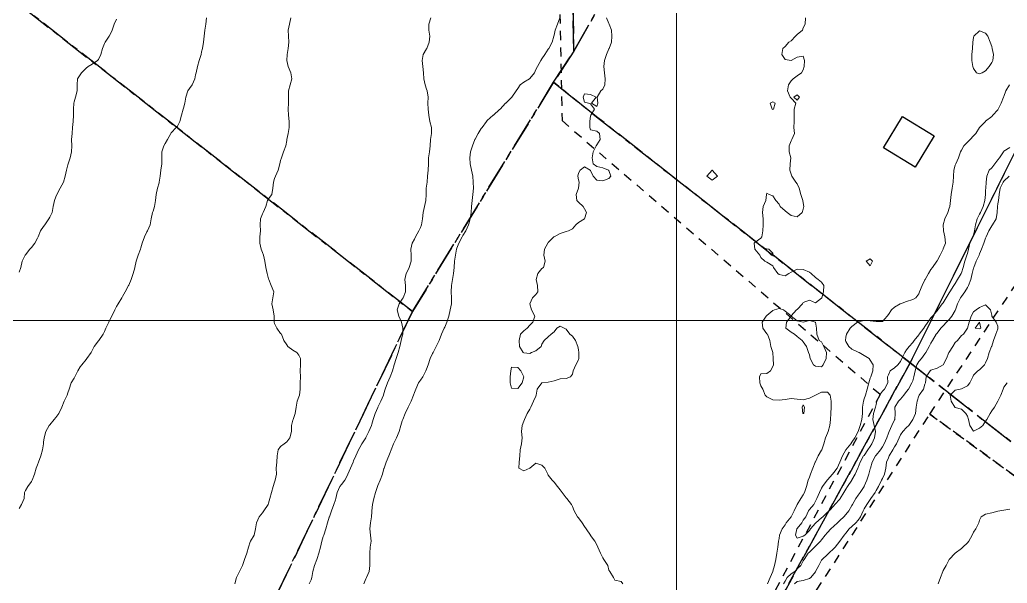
# Model space of a CAD drawing. Header units: centimetres. Extents: x 0 to 642158, y -847 to 649707.
# Drawn here: x 616212.8 to 616294, y 620665.8 to 620712.1 of the extents above; entities that cross this region are included whole.
import ezdxf

# ---------------------------------------------------------------- set-up
doc = ezdxf.new("R2010")
doc.units = ezdxf.units.CM
doc.header["$MEASUREMENT"] = 0
doc.linetypes.add('CENTERX2', pattern=[4, 2.5, -0.5, 0.5, -0.5])
doc.linetypes.add('JIS_02_0.7', pattern=[1.35, 0.75, -0.6])
for name, color, linetype, lineweight in [('MEV_grille', 254, 'Continuous', 9), ('WAL_parcellaire agricole', 7, 'JIS_02_0.7', 25), ('WAL_topographie 0.5', 253, 'Continuous', 20)]:
    doc.layers.add(name, color=color, linetype=linetype, lineweight=lineweight)
doc.layers.add('SPW_batiments', color=7, linetype='Continuous')
doc.layers.add('SPW_parcellaire cadastral', color=7, linetype='CENTERX2', lineweight=25, true_color=0xff0542)

# ---------------------------------------------------------------- blocks, each defined once
blk = doc.blocks.new('*U114')
at = {"layer": 'MEV_grille', "transparency": 33554687}
blk.add_lwpolyline([(-1338.461, 0), (1338.461, 0)], dxfattribs=at)
blk = doc.blocks.new('*U115')
at = {"layer": 'MEV_grille', "color": 0, "linetype": 'ByBlock', "lineweight": -2, "transparency": 16777216}
blk.add_blockref('*U114', (0, -1700), dxfattribs=at)
blk = doc.blocks.new('*U112')
at = {"layer": 'MEV_grille', "transparency": 33554687}
blk.add_lwpolyline([(0, 1825.476), (0, -1825.476)], dxfattribs=at)
blk = doc.blocks.new('*U113')
at = {"layer": 'MEV_grille', "color": 0, "linetype": 'ByBlock', "lineweight": -2, "transparency": 16777216}
blk.add_blockref('*U112', (900, 0), dxfattribs=at)

msp = doc.modelspace()

# ---------------------------------------------------------------- linework, layer by layer
at = {"layer": 'SPW_batiments'}
msp.add_lwpolyline([(616288.017, 620702.562), (616286.45, 620699.979), (616283.85, 620701.578), (616285.417, 620704.161), (616288.017, 620702.562)], dxfattribs=at)
at = {"layer": 'SPW_parcellaire cadastral'}
for points in [[(616256.709, 620706.96), (616245.087, 620688.12), (616165.865, 620749.948), (616137.678, 620793.39), (616180.117, 620849.425), (616254.945, 620806.243), (616258.195, 620804.368), (616257.086, 620777.464), (616258.363, 620709.515), (616256.709, 620706.96)], [(616233.938, 620664.885), (616202.718, 620594.404), (616193.653, 620578.812), (616059.536, 620788.639), (616090.293, 620793.326), (616104.658, 620794.238), (616137.678, 620793.39), (616165.865, 620749.948), (616245.087, 620688.12), (616233.938, 620664.885)], [(616286.178, 620751.628), (616275.501, 620739.259), (616258.363, 620709.515), (616257.086, 620777.464), (616286.178, 620751.628)], [(616286.178, 620751.628), (616309.37, 620730.794), (616286.04, 620683.905), (616260.247, 620704.119), (616256.709, 620706.96), (616258.363, 620709.515), (616275.501, 620739.259), (616286.178, 620751.628)], [(616365.994, 620621.357), (616286.04, 620683.905), (616309.37, 620730.794), (616392.399, 620656.158), (616365.994, 620621.357)], [(616233.938, 620664.885), (616245.087, 620688.12), (616256.709, 620706.96), (616260.247, 620704.119), (616286.04, 620683.905), (616266.431, 620648.245), (616264.497, 620644.728), (616233.938, 620664.885)], [(616341.973, 620593.577), (616267.003, 620643.075), (616264.497, 620644.728), (616266.431, 620648.245), (616286.04, 620683.905), (616365.994, 620621.357), (616353.954, 620608.374), (616341.973, 620593.577)]]:
    msp.add_lwpolyline(points, dxfattribs=at)
at = {"layer": 'WAL_parcellaire agricole'}
for points in [[(616052.891, 620793.615), (616133.223, 620798.458), (616172.383, 620852.629), (616251.222, 620803.638), (616254.888, 620802.306), (616255.997, 620774.617), (616257.4, 620703.807), (616283.569, 620681.31), (616274.904, 620665.143), (616272.238, 620660.142), (616266.073, 620651.975), (616263.907, 620646.975), (616262.074, 620639.475), (616257.786, 620631.565), (616227.415, 620576.971), (616199.663, 620598.301), (616185.082, 620583.966), (616052.891, 620793.615)], [(616451.671, 620512.331), (616410.666, 620553.326), (616356.911, 620606.444), (616366.784, 620618.445), (616303.279, 620668.313), (616287.653, 620679.686), (616304.399, 620704.937), (616307.566, 620708.646), (616329.234, 620692.649), (616356.903, 620671.152), (616395.907, 620637.657), (616492.249, 620549.169)], [(616287.653, 620679.686), (616303.279, 620668.313), (616259.287, 620600.933), (616248.664, 620583.807), (616242.083, 620565.973), (616233.291, 620571.43), (616233.79, 620575.055), (616243.788, 620593.931), (616244.663, 620598.806), (616247.662, 620601.682), (616249.537, 620607.057), (616252.411, 620609.932), (616262.533, 620631.933), (616266.359, 620643.961), (616266.906, 620651.309), (616274.155, 620656.559), (616276.883, 620662.936), (616287.653, 620679.686)]]:
    msp.add_lwpolyline(points, dxfattribs=at)
at = {"layer": 'WAL_topographie 0.5'}
for points in [[(616228.15, 620712.25), (616228.081, 620711.75), (616228.017, 620711.25), (616227.96, 620710.75), (616227.897, 620710.25), (616227.815, 620709.75), (616227.75, 620709.458), (616227.703, 620709.25), (616227.541, 620708.75), (616227.406, 620708.25), (616227.296, 620707.75), (616227.25, 620707.571), (616227.175, 620707.25), (616226.958, 620706.75), (616226.75, 620706.447), (616226.62, 620706.25), (616226.436, 620705.75), (616226.365, 620705.25), (616226.25, 620704.827), (616226.232, 620704.75), (616226.089, 620704.25), (616225.956, 620703.75), (616225.75, 620703.361), (616225.653, 620703.25), (616225.25, 620702.804), (616225.208, 620702.75), (616224.953, 620702.25), (616224.75, 620701.941), (616224.636, 620701.75), (616224.478, 620701.25), (616224.481, 620700.75), (616224.47, 620700.25), (616224.405, 620699.75), (616224.338, 620699.25), (616224.259, 620698.75), (616224.25, 620698.708), (616224.13, 620698.25), (616224.005, 620697.75), (616223.954, 620697.25), (616223.87, 620696.75), (616223.75, 620696.357), (616223.714, 620696.25), (616223.597, 620695.75), (616223.507, 620695.25), (616223.291, 620694.75), (616223.25, 620694.667), (616223.036, 620694.25), (616222.868, 620693.75), (616222.75, 620693.341), (616222.729, 620693.25), (616222.528, 620692.75), (616222.353, 620692.25), (616222.259, 620691.75), (616222.25, 620691.714), (616222.115, 620691.25), (616221.954, 620690.75), (616221.75, 620690.296), (616221.726, 620690.25), (616221.448, 620689.75), (616221.25, 620689.364), (616221.179, 620689.25), (616220.872, 620688.75), (616220.75, 620688.525), (616220.605, 620688.25), (616220.353, 620687.75), (616220.25, 620687.556), (616220.116, 620687.25), (616219.865, 620686.75), (616219.75, 620686.469), (616219.647, 620686.25), (616219.287, 620685.75), (616219.25, 620685.708), (616218.917, 620685.25), (616218.75, 620684.926), (616218.656, 620684.75), (616218.313, 620684.25), (616218.25, 620684.181), (616217.882, 620683.75), (616217.75, 620683.57), (616217.564, 620683.25), (616217.316, 620682.75), (616217.25, 620682.641), (616217.025, 620682.25), (616216.861, 620681.75), (616216.75, 620681.437), (616216.675, 620681.25), (616216.436, 620680.75), (616216.25, 620680.25), (616216.25, 620680.25), (616216, 620679.75), (616215.75, 620679.417), (616215.629, 620679.25), (616215.25, 620678.81), (616215.212, 620678.75), (616214.938, 620678.25), (616214.782, 620677.75), (616214.75, 620677.375), (616214.738, 620677.25), (616214.669, 620676.75), (616214.51, 620676.25), (616214.337, 620675.75), (616214.25, 620675.515), (616214.128, 620675.25), (616213.985, 620674.75), (616213.804, 620674.25), (616213.75, 620674.156), (616213.454, 620673.75), (616213.25, 620673.404), (616213.179, 620673.25), (616213.136, 620672.75), (616212.925, 620672.25), (616212.75, 620671.932)], [(616220.75, 620712.159), (616220.563, 620711.75), (616220.391, 620711.25), (616220.25, 620710.941), (616220.129, 620710.75), (616219.807, 620710.25), (616219.75, 620710.139), (616219.598, 620709.75), (616219.456, 620709.25), (616219.25, 620708.83), (616219.185, 620708.75), (616218.75, 620708.45), (616218.417, 620708.25), (616218.25, 620708.132), (616217.878, 620707.75), (616217.75, 620707.583), (616217.542, 620707.25), (616217.509, 620706.75), (616217.515, 620706.25), (616217.38, 620705.75), (616217.25, 620705.35), (616217.222, 620705.25), (616217.203, 620704.75), (616217.219, 620704.25), (616217.175, 620703.75), (616217.127, 620703.25), (616217.096, 620702.75), (616217.052, 620702.25), (616217.061, 620701.75), (616217.043, 620701.25), (616216.922, 620700.75), (616216.768, 620700.25), (616216.75, 620700.167), (616216.641, 620699.75), (616216.534, 620699.25), (616216.372, 620698.75), (616216.25, 620698.512), (616216.113, 620698.25), (616215.838, 620697.75), (616215.75, 620697.55), (616215.648, 620697.25), (616215.542, 620696.75), (616215.441, 620696.25), (616215.25, 620695.875), (616215.186, 620695.75), (616214.843, 620695.25), (616214.75, 620695.102), (616214.5, 620694.75), (616214.304, 620694.25), (616214.25, 620694.146), (616214.024, 620693.75), (616213.75, 620693.391), (616213.609, 620693.25), (616213.25, 620692.79), (616213.222, 620692.75), (616212.976, 620692.25), (616212.861, 620691.75), (616212.75, 620691.365)], [(616235.083, 620712.25), (616234.972, 620711.75), (616234.88, 620711.25), (616234.903, 620710.75), (616234.929, 620710.25), (616234.859, 620709.75), (616234.778, 620709.25), (616234.764, 620708.75), (616234.875, 620708.25), (616235.088, 620707.75), (616235.165, 620707.25), (616235.036, 620706.75), (616234.904, 620706.25), (616234.886, 620705.75), (616234.888, 620705.25), (616234.872, 620704.75), (616234.9, 620704.25), (616234.952, 620703.75), (616234.959, 620703.25), (616234.862, 620702.75), (616234.763, 620702.25), (616234.75, 620702.179), (616234.669, 620701.75), (616234.494, 620701.25), (616234.314, 620700.75), (616234.25, 620700.523), (616234.175, 620700.25), (616234.033, 620699.75), (616233.82, 620699.25), (616233.75, 620699.05), (616233.65, 620698.75), (616233.614, 620698.25), (616233.512, 620697.75), (616233.25, 620697.383), (616233.176, 620697.25), (616233.032, 620696.75), (616232.81, 620696.25), (616232.75, 620696.156), (616232.591, 620695.75), (616232.571, 620695.25), (616232.583, 620694.75), (616232.528, 620694.25), (616232.536, 620693.75), (616232.637, 620693.25), (616232.75, 620692.981), (616232.841, 620692.75), (616232.95, 620692.25), (616233.017, 620691.75), (616233.144, 620691.25), (616233.25, 620690.813), (616233.265, 620690.75), (616233.46, 620690.25), (616233.687, 620689.75), (616233.615, 620689.25), (616233.519, 620688.75), (616233.631, 620688.25), (616233.71, 620687.75), (616233.715, 620687.25), (616233.75, 620687.139), (616233.934, 620686.75), (616234.25, 620686.321), (616234.313, 620686.25), (616234.5, 620685.75), (616234.75, 620685.375), (616234.833, 620685.25), (616235.25, 620684.938), (616235.583, 620684.75), (616235.75, 620684.536), (616235.875, 620684.25), (616235.875, 620683.75), (616235.855, 620683.25), (616235.875, 620682.75), (616235.857, 620682.25), (616235.854, 620681.75), (616235.808, 620681.25), (616235.75, 620681.114), (616235.607, 620680.75), (616235.525, 620680.25), (616235.447, 620679.75), (616235.268, 620679.25), (616235.25, 620679.179), (616235.143, 620678.75), (616235.141, 620678.25), (616235, 620677.75), (616234.75, 620677.417), (616234.55, 620677.25), (616234.25, 620677.013), (616234.033, 620676.75), (616233.972, 620676.25), (616233.94, 620675.75), (616233.875, 620675.25), (616233.897, 620674.75), (616233.809, 620674.25), (616233.75, 620674.083), (616233.642, 620673.75), (616233.491, 620673.25), (616233.347, 620672.75), (616233.25, 620672.375), (616233.208, 620672.25), (616232.875, 620671.75), (616232.75, 620671.563), (616232.472, 620671.25), (616232.25, 620670.75), (616232.25, 620670.75), (616232.186, 620670.25), (616232.058, 620669.75), (616231.78, 620669.25), (616231.75, 620669.183), (616231.609, 620668.75), (616231.459, 620668.25), (616231.276, 620667.75), (616231.25, 620667.667), (616231.115, 620667.25), (616230.864, 620666.75), (616230.75, 620666.528), (616230.618, 620666.25), (616230.471, 620665.75)], [(616246.6, 620712.25), (616246.45, 620711.75), (616246.442, 620711.25), (616246.53, 620710.75), (616246.467, 620710.25), (616246.272, 620709.75), (616246.25, 620709.7), (616245.985, 620709.25), (616245.9, 620708.75), (616245.937, 620708.25), (616246, 620707.75), (616246.038, 620707.25), (616246.129, 620706.75), (616246.25, 620706.4), (616246.31, 620706.25), (616246.375, 620705.75), (616246.371, 620705.25), (616246.395, 620704.75), (616246.429, 620704.25), (616246.533, 620703.75), (616246.655, 620703.25), (616246.671, 620702.75), (616246.583, 620702.25), (616246.541, 620701.75), (616246.494, 620701.25), (616246.417, 620700.75), (616246.417, 620700.25), (616246.375, 620699.75), (616246.32, 620699.25), (616246.293, 620698.75), (616246.25, 620698.417), (616246.234, 620698.25), (616246.209, 620697.75), (616246.184, 620697.25), (616246.079, 620696.75), (616245.977, 620696.25), (616245.932, 620695.75), (616245.838, 620695.25), (616245.75, 620695.024), (616245.621, 620694.75), (616245.351, 620694.25), (616245.25, 620694.066), (616245.076, 620693.75), (616244.965, 620693.25), (616244.997, 620692.75), (616244.979, 620692.25), (616244.828, 620691.75), (616244.75, 620691.553), (616244.586, 620691.25), (616244.463, 620690.75), (616244.507, 620690.25), (616244.521, 620689.75), (616244.335, 620689.25), (616244.25, 620689.146), (616243.986, 620688.75), (616243.839, 620688.25), (616243.985, 620687.75), (616244.192, 620687.25), (616244.25, 620687), (616244.31, 620686.75), (616244.288, 620686.25), (616244.25, 620686.083), (616244.177, 620685.75), (616244.049, 620685.25), (616243.908, 620684.75), (616243.75, 620684.25), (616243.75, 620684.25), (616243.587, 620683.75), (616243.445, 620683.25), (616243.25, 620682.75), (616243.25, 620682.75), (616243.026, 620682.25), (616242.858, 620681.75), (616242.75, 620681.395), (616242.711, 620681.25), (616242.492, 620680.75), (616242.254, 620680.25), (616242.25, 620680.24), (616242.033, 620679.75), (616241.873, 620679.25), (616241.75, 620678.872), (616241.713, 620678.75), (616241.509, 620678.25), (616241.25, 620677.758), (616241.245, 620677.75), (616240.939, 620677.25), (616240.75, 620676.94), (616240.645, 620676.75), (616240.431, 620676.25), (616240.25, 620675.856), (616240.205, 620675.75), (616239.998, 620675.25), (616239.789, 620674.75), (616239.75, 620674.665), (616239.523, 620674.25), (616239.25, 620673.907), (616239.125, 620673.75), (616238.892, 620673.25), (616238.784, 620672.75), (616238.75, 620672.654), (616238.623, 620672.25), (616238.436, 620671.75), (616238.262, 620671.25), (616238.25, 620671.213), (616238.107, 620670.75), (616237.964, 620670.25), (616237.79, 620669.75), (616237.75, 620669.632), (616237.634, 620669.25), (616237.515, 620668.75), (616237.393, 620668.25), (616237.25, 620667.823), (616237.223, 620667.75), (616237.037, 620667.25), (616236.905, 620666.75), (616236.804, 620666.25), (616236.75, 620666.069), (616236.604, 620665.75)], [(616257.216, 620712.25), (616257.031, 620711.75), (616256.822, 620711.25), (616256.75, 620710.821), (616256.736, 620710.75), (616256.6, 620710.25), (616256.302, 620709.75), (616256.25, 620709.677), (616255.989, 620709.25), (616255.75, 620708.894), (616255.666, 620708.75), (616255.376, 620708.25), (616255.25, 620708.01), (616255.13, 620707.75), (616254.75, 620707.273), (616254.715, 620707.25), (616254.25, 620706.972), (616253.947, 620706.75), (616253.75, 620706.452), (616253.612, 620706.25), (616253.277, 620705.75), (616253.25, 620705.718), (616252.772, 620705.25), (616252.75, 620705.232), (616252.299, 620704.75), (616252.25, 620704.71), (616251.75, 620704.266), (616251.731, 620704.25), (616251.25, 620703.813), (616251.187, 620703.75), (616250.82, 620703.25), (616250.75, 620703.153), (616250.505, 620702.75), (616250.25, 620702.294), (616250.229, 620702.25), (616250.035, 620701.75), (616249.875, 620701.25), (616249.812, 620700.75), (616249.841, 620700.25), (616249.947, 620699.75), (616250.05, 620699.25), (616250.091, 620698.75), (616250.102, 620698.25), (616250.071, 620697.75), (616250.005, 620697.25), (616249.956, 620696.75), (616249.915, 620696.25), (616249.841, 620695.75), (616249.75, 620695.4), (616249.705, 620695.25), (616249.478, 620694.75), (616249.25, 620694.36), (616249.192, 620694.25), (616248.92, 620693.75), (616248.75, 620693.321), (616248.726, 620693.25), (616248.634, 620692.75), (616248.563, 620692.25), (616248.526, 620691.75), (616248.475, 620691.25), (616248.389, 620690.75), (616248.309, 620690.25), (616248.285, 620689.75), (616248.312, 620689.25), (616248.294, 620688.75), (616248.25, 620688.5), (616248.203, 620688.25), (616248.077, 620687.75), (616247.925, 620687.25), (616247.75, 620686.825), (616247.712, 620686.75), (616247.475, 620686.25), (616247.278, 620685.75), (616247.25, 620685.693), (616247.037, 620685.25), (616246.783, 620684.75), (616246.75, 620684.681), (616246.553, 620684.25), (616246.378, 620683.75), (616246.25, 620683.394), (616246.199, 620683.25), (616245.945, 620682.75), (616245.75, 620682.475), (616245.589, 620682.25), (616245.36, 620681.75), (616245.25, 620681.461), (616245.18, 620681.25), (616244.974, 620680.75), (616244.75, 620680.269), (616244.741, 620680.25), (616244.501, 620679.75), (616244.289, 620679.25), (616244.25, 620679.146), (616244.138, 620678.75), (616243.999, 620678.25), (616243.786, 620677.75), (616243.75, 620677.682), (616243.537, 620677.25), (616243.339, 620676.75), (616243.25, 620676.541), (616243.136, 620676.25), (616242.932, 620675.75), (616242.757, 620675.25), (616242.75, 620675.231), (616242.621, 620674.75), (616242.444, 620674.25), (616242.25, 620673.809), (616242.224, 620673.75), (616242.054, 620673.25), (616241.906, 620672.75), (616241.798, 620672.25), (616241.756, 620671.75), (616241.75, 620671.65), (616241.721, 620671.25), (616241.647, 620670.75), (616241.591, 620670.25), (616241.639, 620669.75), (616241.683, 620669.25), (616241.62, 620668.75), (616241.574, 620668.25), (616241.578, 620667.75), (616241.583, 620667.25), (616241.544, 620666.75), (616241.306, 620666.25), (616241.25, 620666.139), (616241.091, 620665.75)], [(616261.059, 620712.25), (616261.25, 620711.783), (616261.269, 620711.75), (616261.461, 620711.25), (616261.497, 620710.75), (616261.471, 620710.25), (616261.268, 620709.75), (616261.25, 620709.722), (616261.052, 620709.25), (616260.895, 620708.75), (616260.85, 620708.25), (616260.881, 620707.75), (616260.955, 620707.25), (616260.926, 620706.75), (616260.75, 620706.398), (616260.583, 620706.25), (616260.281, 620705.75), (616260.357, 620705.25), (616260.25, 620704.977), (616259.821, 620705.25), (616260.208, 620705.75), (616259.75, 620705.954), (616259.25, 620706), (616259.15, 620705.75), (616259.25, 620705.327), (616259.583, 620705.25), (616259.75, 620705.2), (616260.071, 620704.75), (616259.775, 620704.25), (616259.75, 620704.194), (616259.693, 620703.75), (616259.69, 620703.25), (616259.75, 620703.066), (616260.25, 620702.935), (616260.488, 620702.75), (616260.526, 620702.25), (616260.25, 620701.813), (616260.212, 620701.75), (616259.954, 620701.25), (616259.878, 620700.75), (616259.97, 620700.25), (616260.25, 620700.05), (616260.75, 620699.94), (616261.208, 620699.75), (616261.25, 620699.697), (616261.423, 620699.25), (616261.25, 620699.061), (616260.75, 620698.86), (616260.25, 620698.917), (616259.97, 620699.25), (616259.75, 620699.708), (616259.7, 620699.75), (616259.25, 620700.023), (616258.89, 620699.75), (616258.75, 620699.5), (616258.693, 620699.25), (616258.75, 620698.932), (616258.795, 620698.75), (616258.75, 620698.25), (616258.75, 620698.25), (616258.55, 620697.75), (616258.619, 620697.25), (616258.75, 620697.119), (616259.136, 620696.75), (616259.25, 620696.571), (616259.423, 620696.25), (616259.25, 620695.75), (616259.25, 620695.75), (616258.75, 620695.434), (616258.531, 620695.25), (616258.25, 620694.904), (616257.917, 620694.75), (616257.75, 620694.704), (616257.25, 620694.529), (616256.75, 620694.263), (616256.731, 620694.25), (616256.25, 620693.786), (616256.22, 620693.75), (616255.95, 620693.25), (616255.9, 620692.75), (616256.009, 620692.25), (616255.864, 620691.75), (616255.75, 620691.646), (616255.398, 620691.25), (616255.282, 620690.75), (616255.386, 620690.25), (616255.404, 620689.75), (616255.25, 620689.528), (616254.972, 620689.25), (616254.75, 620688.75), (616254.875, 620688.25), (616255.15, 620687.75), (616255, 620687.25), (616254.75, 620687), (616254.525, 620686.75), (616254.25, 620686.538), (616253.972, 620686.25), (616253.875, 620685.75), (616253.911, 620685.25), (616254.188, 620684.75), (616254.25, 620684.714), (616254.75, 620684.683), (616254.875, 620684.75), (616255.25, 620684.886), (616255.671, 620685.25), (616255.75, 620685.438), (616255.929, 620685.75), (616256.25, 620686.05), (616256.5, 620686.25), (616256.75, 620686.464), (616256.972, 620686.75), (616257.25, 620686.929), (616257.583, 620686.75), (616257.75, 620686.669), (616258.052, 620686.25), (616258.25, 620686.083), (616258.5, 620685.75), (616258.706, 620685.25), (616258.75, 620684.977), (616258.785, 620684.75), (616258.786, 620684.25), (616258.75, 620684.139), (616258.538, 620683.75), (616258.313, 620683.25), (616258.25, 620682.972), (616258.107, 620682.75), (616257.75, 620682.607), (616257.25, 620682.596), (616256.75, 620682.411), (616256.25, 620682.313), (616255.75, 620682.25), (616255.75, 620682.25), (616255.361, 620681.75), (616255.283, 620681.25), (616255.25, 620681.156), (616255.053, 620680.75), (616254.838, 620680.25), (616254.75, 620680.091), (616254.542, 620679.75), (616254.298, 620679.25), (616254.25, 620679.117), (616254.122, 620678.75), (616254.069, 620678.25), (616254.109, 620677.75), (616254.069, 620677.25), (616253.963, 620676.75), (616253.917, 620676.25), (616253.859, 620675.75), (616253.85, 620675.25), (616254.25, 620675.015), (616254.75, 620675.25), (616254.75, 620675.25), (616255.25, 620675.655), (616255.75, 620675.5), (616255.988, 620675.25), (616256.218, 620674.75), (616256.25, 620674.683), (616256.592, 620674.25), (616256.75, 620674.092), (616257.021, 620673.75), (616257.25, 620673.475), (616257.4, 620673.25), (616257.75, 620672.813), (616257.806, 620672.75), (616258.173, 620672.25), (616258.25, 620672.083), (616258.41, 620671.75), (616258.667, 620671.25), (616258.75, 620671.171), (616259.046, 620670.75), (616259.25, 620670.46), (616259.383, 620670.25), (616259.731, 620669.75), (616259.75, 620669.717), (616260.083, 620669.25), (616260.25, 620668.932), (616260.35, 620668.75), (616260.562, 620668.25), (616260.75, 620667.875), (616260.833, 620667.75), (616261.162, 620667.25), (616261.25, 620666.875), (616261.321, 620666.75), (616261.639, 620666.25), (616261.75, 620666.05), (616262.25, 620665.938), (616262.4, 620665.75)], [(616277.417, 620712.25), (616277.398, 620711.75), (616277.25, 620711.442), (616277.176, 620711.25), (616276.75, 620710.887), (616276.613, 620710.75), (616276.25, 620710.368), (616276.07, 620710.25), (616275.75, 620709.902), (616275.566, 620709.75), (616275.472, 620709.25), (616275.75, 620708.833), (616276.25, 620708.75), (616276.75, 620709.028), (616277.25, 620709.107), (616277.336, 620708.75), (616277.32, 620708.25), (616277.25, 620707.984), (616277.104, 620707.75), (616276.75, 620707.484), (616276.424, 620707.25), (616276.25, 620707.068), (616276.031, 620706.75), (616275.938, 620706.25), (616276.167, 620705.75), (616276.25, 620705.65), (616276.62, 620705.25), (616276.486, 620704.75), (616276.494, 620704.25), (616276.492, 620703.75), (616276.462, 620703.25), (616276.523, 620702.75), (616276.315, 620702.25), (616276.25, 620702.15), (616276.088, 620701.75), (616276.093, 620701.25), (616276.219, 620700.75), (616276.175, 620700.25), (616276.15, 620699.75), (616276.25, 620699.404), (616276.311, 620699.25), (616276.641, 620698.75), (616276.75, 620698.625), (616276.897, 620698.25), (616277.046, 620697.75), (616277.202, 620697.25), (616277.25, 620697.04), (616277.297, 620696.75), (616277.25, 620696.53), (616277.142, 620696.25), (616276.75, 620695.91), (616276.25, 620696.006), (616275.914, 620696.25), (616275.75, 620696.394), (616275.345, 620696.75), (616275.25, 620696.954), (616274.983, 620697.25), (616274.75, 620697.618), (616274.438, 620697.75), (616274.25, 620697.85), (616274.208, 620697.75), (616274.153, 620697.25), (616273.95, 620696.75), (616273.898, 620696.25), (616273.939, 620695.75), (616273.953, 620695.25), (616273.931, 620694.75), (616273.824, 620694.25), (616273.75, 620694.136), (616273.25, 620693.788), (616273.212, 620693.75), (616273.25, 620693.25), (616273.25, 620693.25), (616273.683, 620692.75), (616273.75, 620692.563), (616274.083, 620692.25), (616274.25, 620692.18), (616274.75, 620691.875), (616274.787, 620691.75), (616275.147, 620691.25), (616275.25, 620691.165), (616275.75, 620691.062), (616276.05, 620691.25), (616276.25, 620691.35), (616276.75, 620691.6), (616277.25, 620691.567), (616277.75, 620691.359), (616277.9, 620691.25), (616278.25, 620690.909), (616278.482, 620690.75), (616278.75, 620690.536), (616278.946, 620690.25), (616278.922, 620689.75), (616278.759, 620689.25), (616278.75, 620689.208), (616278.25, 620688.841), (616277.75, 620689.042), (616277.25, 620688.875), (616277.176, 620688.75), (616276.75, 620688.297), (616276.678, 620688.25), (616276.25, 620687.776), (616275.75, 620688.154), (616275.618, 620688.25), (616275.25, 620688.373), (616274.882, 620688.25), (616274.75, 620688.193), (616274.25, 620687.788), (616274.187, 620687.75), (616273.854, 620687.25), (616273.927, 620686.75), (616274.25, 620686.292), (616274.292, 620686.25), (616274.483, 620685.75), (616274.583, 620685.25), (616274.75, 620684.75), (616274.75, 620684.75), (616274.774, 620684.25), (616274.8, 620683.75), (616274.75, 620683.607), (616274.541, 620683.25), (616274.25, 620683.017), (616273.75, 620683), (616273.639, 620682.75), (616273.667, 620682.25), (616273.75, 620682), (616273.917, 620681.75), (616274.114, 620681.25), (616274.25, 620681.113), (616274.75, 620680.875), (616275.25, 620680.844), (616275.75, 620680.9), (616276.25, 620680.972), (616276.75, 620680.917), (616277.25, 620680.865), (616277.75, 620681), (616278.25, 620681.25), (616278.25, 620681.25), (616278.75, 620681.487), (616279.25, 620681.5), (616279.458, 620681.25), (616279.552, 620680.75), (616279.539, 620680.25), (616279.5, 620679.75), (616279.477, 620679.25), (616279.435, 620678.75), (616279.303, 620678.25), (616279.25, 620678.11), (616279.07, 620677.75), (616278.935, 620677.25), (616278.76, 620676.75), (616278.75, 620676.732), (616278.466, 620676.25), (616278.25, 620675.773), (616278.237, 620675.75), (616278.023, 620675.25), (616277.84, 620674.75), (616277.75, 620674.5), (616277.657, 620674.25), (616277.505, 620673.75), (616277.352, 620673.25), (616277.25, 620673.046), (616277.057, 620672.75), (616276.75, 620672.254), (616276.748, 620672.25), (616276.501, 620671.75), (616276.256, 620671.25), (616276.25, 620671.241), (616275.846, 620670.75), (616275.75, 620670.597), (616275.519, 620670.25), (616275.3, 620669.75), (616275.25, 620669.479), (616275.195, 620669.25), (616275.164, 620668.75), (616275.083, 620668.25), (616274.977, 620667.75), (616274.887, 620667.25), (616274.75, 620666.781), (616274.736, 620666.75), (616274.529, 620666.25), (616274.315, 620665.75)], [(616291.949, 620707.75), (616291.75, 620707.643), (616291.508, 620707.75), (616291.25, 620708.103), (616291.199, 620708.25), (616291.104, 620708.75), (616291.104, 620709.25), (616291.166, 620709.75), (616291.208, 620710.25), (616291.25, 620710.636), (616291.272, 620710.75), (616291.75, 620711.196), (616292.25, 620711.006), (616292.44, 620710.75), (616292.62, 620710.25), (616292.75, 620709.912), (616292.796, 620709.75), (616292.903, 620709.25), (616292.83, 620708.75), (616292.75, 620708.598), (616292.547, 620708.25), (616292.25, 620707.897), (616291.949, 620707.75)], [(616294.224, 620706.75), (616293.915, 620706.25), (616293.75, 620705.789), (616293.728, 620705.75), (616293.525, 620705.25), (616293.276, 620704.75), (616293.25, 620704.701), (616292.845, 620704.25), (616292.75, 620704.154), (616292.25, 620703.772), (616292.23, 620703.75), (616291.75, 620703.254), (616291.748, 620703.25), (616291.436, 620702.75), (616291.25, 620702.564), (616290.965, 620702.25), (616290.75, 620702.039), (616290.445, 620701.75), (616290.25, 620701.383), (616290.184, 620701.25), (616290.017, 620700.75), (616289.786, 620700.25), (616289.75, 620700.15), (616289.632, 620699.75), (616289.604, 620699.25), (616289.566, 620698.75), (616289.486, 620698.25), (616289.421, 620697.75), (616289.367, 620697.25), (616289.305, 620696.75), (616289.25, 620696.606), (616289.136, 620696.25), (616288.89, 620695.75), (616288.75, 620695.25), (616288.773, 620694.75), (616288.885, 620694.25), (616288.944, 620693.75), (616288.75, 620693.285), (616288.742, 620693.25), (616288.519, 620692.75), (616288.25, 620692.275), (616288.231, 620692.25), (616287.874, 620691.75), (616287.75, 620691.575), (616287.559, 620691.25), (616287.27, 620690.75), (616287.25, 620690.714), (616287.018, 620690.25), (616286.811, 620689.75), (616286.75, 620689.576), (616286.519, 620689.25), (616286.25, 620689.108), (616285.75, 620688.95), (616285.25, 620688.761), (616285.224, 620688.75), (616284.75, 620688.468), (616284.496, 620688.25), (616284.25, 620687.865), (616284.155, 620687.75), (616283.75, 620687.313), (616283.25, 620687.306), (616282.75, 620687.366), (616282.25, 620687.378), (616281.75, 620687.273), (616281.715, 620687.25), (616281.25, 620686.895), (616281.113, 620686.75), (616280.794, 620686.25), (616280.75, 620686), (616280.712, 620685.75), (616280.75, 620685.646), (616280.986, 620685.25), (616281.25, 620685.013), (616281.75, 620684.789), (616281.835, 620684.75), (616282.25, 620684.5), (616282.653, 620684.25), (616282.75, 620684.13), (616283.003, 620683.75), (616282.969, 620683.25), (616282.811, 620682.75), (616282.75, 620682.631), (616282.651, 620682.25), (616282.5, 620681.75), (616282.359, 620681.25), (616282.25, 620680.939), (616282.199, 620680.75), (616282.119, 620680.25), (616282.112, 620679.75), (616282.066, 620679.25), (616281.93, 620678.75), (616281.75, 620678.257), (616281.748, 620678.25), (616281.498, 620677.75), (616281.25, 620677.391), (616281.151, 620677.25), (616280.75, 620676.753), (616280.748, 620676.75), (616280.478, 620676.25), (616280.25, 620675.75), (616280.25, 620675.75), (616280.038, 620675.25), (616279.75, 620674.882), (616279.653, 620674.75), (616279.25, 620674.291), (616279.22, 620674.25), (616278.838, 620673.75), (616278.75, 620673.614), (616278.577, 620673.25), (616278.365, 620672.75), (616278.25, 620672.533), (616278.101, 620672.25), (616277.75, 620671.848), (616277.681, 620671.75), (616277.448, 620671.25), (616277.25, 620670.972), (616277.115, 620670.75), (616276.75, 620670.285), (616276.726, 620670.25), (616276.618, 620669.75), (616276.75, 620669.483), (616277.25, 620669.651), (616277.366, 620669.75), (616277.75, 620670.129), (616277.847, 620670.25), (616278.25, 620670.726), (616278.274, 620670.75), (616278.75, 620671.165), (616278.858, 620671.25), (616279.25, 620671.622), (616279.367, 620671.75), (616279.75, 620672.154), (616279.835, 620672.25), (616280.25, 620672.708), (616280.279, 620672.75), (616280.578, 620673.25), (616280.75, 620673.518), (616280.884, 620673.75), (616281.227, 620674.25), (616281.25, 620674.282), (616281.51, 620674.75), (616281.732, 620675.25), (616281.75, 620675.287), (616281.917, 620675.75), (616282.211, 620676.25), (616282.25, 620676.298), (616282.545, 620676.75), (616282.75, 620677.019), (616282.896, 620677.25), (616283.111, 620677.75), (616283.199, 620678.25), (616283.085, 620678.75), (616282.958, 620679.25), (616283.036, 620679.75), (616283.175, 620680.25), (616283.25, 620680.478), (616283.302, 620680.75), (616283.514, 620681.25), (616283.75, 620681.576), (616283.918, 620681.75), (616284.191, 620682.25), (616284.18, 620682.75), (616284.25, 620682.923), (616284.381, 620683.25), (616284.75, 620683.479), (616285.029, 620683.75), (616285.25, 620684.024), (616285.344, 620684.25), (616285.587, 620684.75), (616285.75, 620684.962), (616285.946, 620685.25), (616286.25, 620685.572), (616286.365, 620685.75), (616286.75, 620686.204), (616286.788, 620686.25), (616287.152, 620686.75), (616287.25, 620686.895), (616287.482, 620687.25), (616287.75, 620687.59), (616287.888, 620687.75), (616288.25, 620688.186), (616288.304, 620688.25), (616288.677, 620688.75), (616288.75, 620688.839), (616288.997, 620689.25), (616289.25, 620689.662), (616289.298, 620689.75), (616289.64, 620690.25), (616289.75, 620690.421), (616289.929, 620690.75), (616290.227, 620691.25), (616290.25, 620691.291), (616290.401, 620691.75), (616290.534, 620692.25), (616290.696, 620692.75), (616290.75, 620692.896), (616290.834, 620693.25), (616290.955, 620693.75), (616291.165, 620694.25), (616291.25, 620694.434), (616291.339, 620694.75), (616291.421, 620695.25), (616291.555, 620695.75), (616291.75, 620696.118), (616291.814, 620696.25), (616292.039, 620696.75), (616292.176, 620697.25), (616292.225, 620697.75), (616292.25, 620698.094), (616292.257, 620698.25), (616292.301, 620698.75), (616292.354, 620699.25), (616292.542, 620699.75), (616292.75, 620699.941), (616292.995, 620700.25), (616293.25, 620700.581), (616293.376, 620700.75), (616293.713, 620701.25), (616293.75, 620701.305), (616294.25, 620701.606)], [(616276.945, 620705.75), (616276.75, 620705.5), (616276.458, 620705.75), (616276.75, 620705.917), (616276.945, 620705.75)], [(616274.75, 620704.735), (616274.785, 620704.75), (616274.926, 620705.25), (616274.75, 620705.361), (616274.528, 620705.25), (616274.679, 620704.75), (616274.75, 620704.735)], [(616269.75, 620698.913), (616270.179, 620699.25), (616269.76, 620699.75), (616269.75, 620699.753), (616269.743, 620699.75), (616269.312, 620699.25), (616269.75, 620698.913)], [(616275.61, 620665.75), (616275.75, 620665.948), (616275.928, 620666.25), (616276.25, 620666.558), (616276.558, 620666.75), (616276.75, 620666.977), (616277.033, 620667.25), (616277.25, 620667.617), (616277.322, 620667.75), (616277.653, 620668.25), (616277.75, 620668.35), (616278.166, 620668.75), (616278.25, 620668.828), (616278.654, 620669.25), (616278.75, 620669.365), (616279.059, 620669.75), (616279.25, 620669.968), (616279.499, 620670.25), (616279.75, 620670.471), (616280.052, 620670.75), (616280.25, 620670.938), (616280.572, 620671.25), (616280.75, 620671.441), (616281.006, 620671.75), (616281.25, 620672.172), (616281.287, 620672.25), (616281.562, 620672.75), (616281.75, 620673.019), (616281.915, 620673.25), (616282.248, 620673.75), (616282.25, 620673.753), (616282.467, 620674.25), (616282.628, 620674.75), (616282.75, 620675.19), (616282.767, 620675.25), (616282.924, 620675.75), (616283.197, 620676.25), (616283.25, 620676.319), (616283.596, 620676.75), (616283.75, 620676.988), (616283.909, 620677.25), (616284.114, 620677.75), (616284.25, 620678.124), (616284.3, 620678.25), (616284.52, 620678.75), (616284.75, 620679.223), (616284.767, 620679.25), (616284.807, 620679.75), (616284.787, 620680.25), (616285.082, 620680.75), (616285.25, 620680.917), (616285.51, 620681.25), (616285.75, 620681.546), (616285.891, 620681.75), (616286.18, 620682.25), (616286.25, 620682.423), (616286.352, 620682.75), (616286.448, 620683.25), (616286.595, 620683.75), (616286.75, 620683.999), (616286.959, 620684.25), (616287.25, 620684.655), (616287.332, 620684.75), (616287.594, 620685.25), (616287.75, 620685.525), (616287.863, 620685.75), (616288.182, 620686.25), (616288.25, 620686.343), (616288.568, 620686.75), (616288.75, 620686.941), (616289.037, 620687.25), (616289.25, 620687.468), (616289.476, 620687.75), (616289.75, 620688.21), (616289.77, 620688.25), (616289.946, 620688.75), (616290.185, 620689.25), (616290.25, 620689.345), (616290.539, 620689.75), (616290.75, 620690.09), (616290.846, 620690.25), (616291.036, 620690.75), (616291.148, 620691.25), (616291.25, 620691.677), (616291.27, 620691.75), (616291.482, 620692.25), (616291.713, 620692.75), (616291.75, 620692.869), (616291.915, 620693.25), (616292.108, 620693.75), (616292.25, 620694.146), (616292.305, 620694.25), (616292.519, 620694.75), (616292.75, 620695.155), (616292.818, 620695.25), (616293.123, 620695.75), (616293.19, 620696.25), (616293.218, 620696.75), (616293.25, 620696.962), (616293.313, 620697.25), (616293.362, 620697.75), (616293.435, 620698.25), (616293.678, 620698.75), (616293.75, 620698.842), (616294.189, 620699.25)], [(616274.76, 620692.75), (616274.75, 620692.712), (616274.625, 620692.75), (616274.25, 620693.125), (616274.222, 620693.25), (616274.25, 620693.281), (616274.417, 620693.25), (616274.75, 620692.917), (616274.76, 620692.75)], [(616282.95, 620692.25), (616282.75, 620691.879), (616282.408, 620692.25), (616282.75, 620692.453), (616282.95, 620692.25)], [(616276.521, 620665.75), (616276.75, 620665.928), (616277.25, 620666.024), (616277.75, 620666.173), (616277.86, 620666.25), (616278.25, 620666.733), (616278.263, 620666.75), (616278.512, 620667.25), (616278.75, 620667.676), (616278.808, 620667.75), (616279.25, 620668.161), (616279.358, 620668.25), (616279.75, 620668.638), (616279.859, 620668.75), (616280.25, 620669.233), (616280.264, 620669.25), (616280.613, 620669.75), (616280.75, 620669.911), (616281.031, 620670.25), (616281.25, 620670.458), (616281.572, 620670.75), (616281.75, 620670.967), (616281.958, 620671.25), (616282.179, 620671.75), (616282.25, 620671.909), (616282.461, 620672.25), (616282.75, 620672.676), (616282.815, 620672.75), (616283.171, 620673.25), (616283.25, 620673.41), (616283.444, 620673.75), (616283.688, 620674.25), (616283.75, 620674.394), (616283.93, 620674.75), (616284.026, 620675.25), (616284.089, 620675.75), (616284.25, 620676.101), (616284.313, 620676.25), (616284.617, 620676.75), (616284.75, 620676.997), (616284.905, 620677.25), (616285.135, 620677.75), (616285.25, 620677.996), (616285.442, 620678.25), (616285.75, 620678.595), (616285.933, 620678.75), (616286.25, 620679.241), (616286.255, 620679.25), (616286.466, 620679.75), (616286.543, 620680.25), (616286.602, 620680.75), (616286.75, 620681.203), (616286.77, 620681.25), (616287.14, 620681.75), (616287.25, 620682.151), (616287.297, 620682.25), (616287.351, 620682.75), (616287.686, 620683.25), (616287.75, 620683.307), (616288.25, 620683.469), (616288.75, 620683.728), (616288.767, 620683.75), (616289.021, 620684.25), (616289.228, 620684.75), (616289.25, 620684.791), (616289.547, 620685.25), (616289.75, 620685.564), (616289.927, 620685.75), (616290.25, 620686.149), (616290.436, 620686.25), (616290.75, 620686.75), (616290.75, 620686.75), (616290.905, 620687.25), (616291.061, 620687.75), (616291.25, 620688.091), (616291.46, 620688.25), (616291.75, 620688.459), (616292.25, 620688.663), (616292.646, 620688.25), (616292.75, 620687.833), (616292.767, 620687.75), (616293.114, 620687.25), (616293.25, 620686.917), (616293.263, 620686.75), (616293.25, 620686.707), (616293.085, 620686.25), (616292.906, 620685.75), (616292.75, 620685.273), (616292.741, 620685.25), (616292.549, 620684.75), (616292.395, 620684.25), (616292.25, 620683.907), (616292.168, 620683.75), (616291.75, 620683.319), (616291.595, 620683.25), (616291.25, 620682.877), (616291.188, 620682.75), (616290.96, 620682.25), (616290.75, 620682.019), (616290.25, 620681.768), (616290.145, 620681.75), (616289.75, 620681.65), (616289.321, 620681.25), (616289.423, 620680.75), (616289.725, 620680.25), (616289.75, 620680.228), (616290.25, 620680.091), (616290.631, 620679.75), (616290.75, 620679.531), (616290.847, 620679.25), (616290.955, 620678.75), (616291.25, 620678.286), (616291.75, 620678.544), (616292.013, 620678.75), (616292.25, 620679.115), (616292.34, 620679.25), (616292.634, 620679.75), (616292.75, 620679.953), (616292.966, 620680.25), (616293.25, 620680.75), (616293.25, 620680.75), (616293.489, 620681.25), (616293.68, 620681.75), (616293.75, 620681.898), (616294.03, 620682.25)], [(616278.886, 620683.75), (616278.75, 620683.574), (616278.25, 620683.622), (616278.088, 620683.75), (616277.811, 620684.25), (616277.75, 620684.55), (616277.679, 620684.75), (616277.5, 620685.25), (616277.25, 620685.636), (616277.161, 620685.75), (616276.75, 620686.079), (616276.519, 620686.25), (616276.25, 620686.425), (616275.802, 620686.75), (616275.871, 620687.25), (616276.25, 620687.728), (616276.75, 620687.353), (616277.25, 620687.25), (616277.75, 620687.375), (616278.25, 620687.25), (616278.25, 620687.25), (616278.344, 620686.75), (616278.357, 620686.25), (616278.562, 620685.75), (616278.75, 620685.618), (616278.934, 620685.25), (616279.151, 620684.75), (616279.14, 620684.25), (616278.886, 620683.75)], [(616291.75, 620686.685), (616291.856, 620686.75), (616291.75, 620687.25), (616291.4, 620686.75), (616291.75, 620686.685)], [(616253.75, 620681.792), (616254.117, 620682.25), (616254.25, 620682.75), (616254, 620683.25), (616253.75, 620683.519), (616253.25, 620683.55), (616253.19, 620683.25), (616253.13, 620682.75), (616253.136, 620682.25), (616253.25, 620681.833), (616253.75, 620681.792)], [(616277.25, 620679.726), (616277.288, 620679.75), (616277.341, 620680.25), (616277.25, 620680.45), (616277.15, 620680.25), (616277.208, 620679.75), (616277.25, 620679.726)], [(616288.348, 620665.75), (616288.548, 620666.25), (616288.713, 620666.75), (616288.75, 620666.829), (616288.992, 620667.25), (616289.25, 620667.75), (616289.25, 620667.75), (616289.75, 620668.25), (616289.75, 620668.25), (616290.25, 620668.636), (616290.371, 620668.75), (616290.75, 620669.118), (616290.872, 620669.25), (616291.142, 620669.75), (616291.25, 620669.985), (616291.446, 620670.25), (616291.687, 620670.75), (616291.75, 620670.964), (616291.875, 620671.25), (616292.25, 620671.464), (616292.75, 620671.577), (616293.25, 620671.712), (616293.417, 620671.75), (616293.75, 620671.8), (616294.25, 620671.875)]]:
    msp.add_lwpolyline(points, dxfattribs=at)

# ---------------------------------------------------------------- block references
at = {"layer": 'MEV_grille', "transparency": 33554687}
for name, p in [('*U113', (615366.814, 620593.644)), ('*U115', (616669.481, 622387.381))]:
    msp.add_blockref(name, p, dxfattribs=at)

doc.saveas('drawing.dxf')
